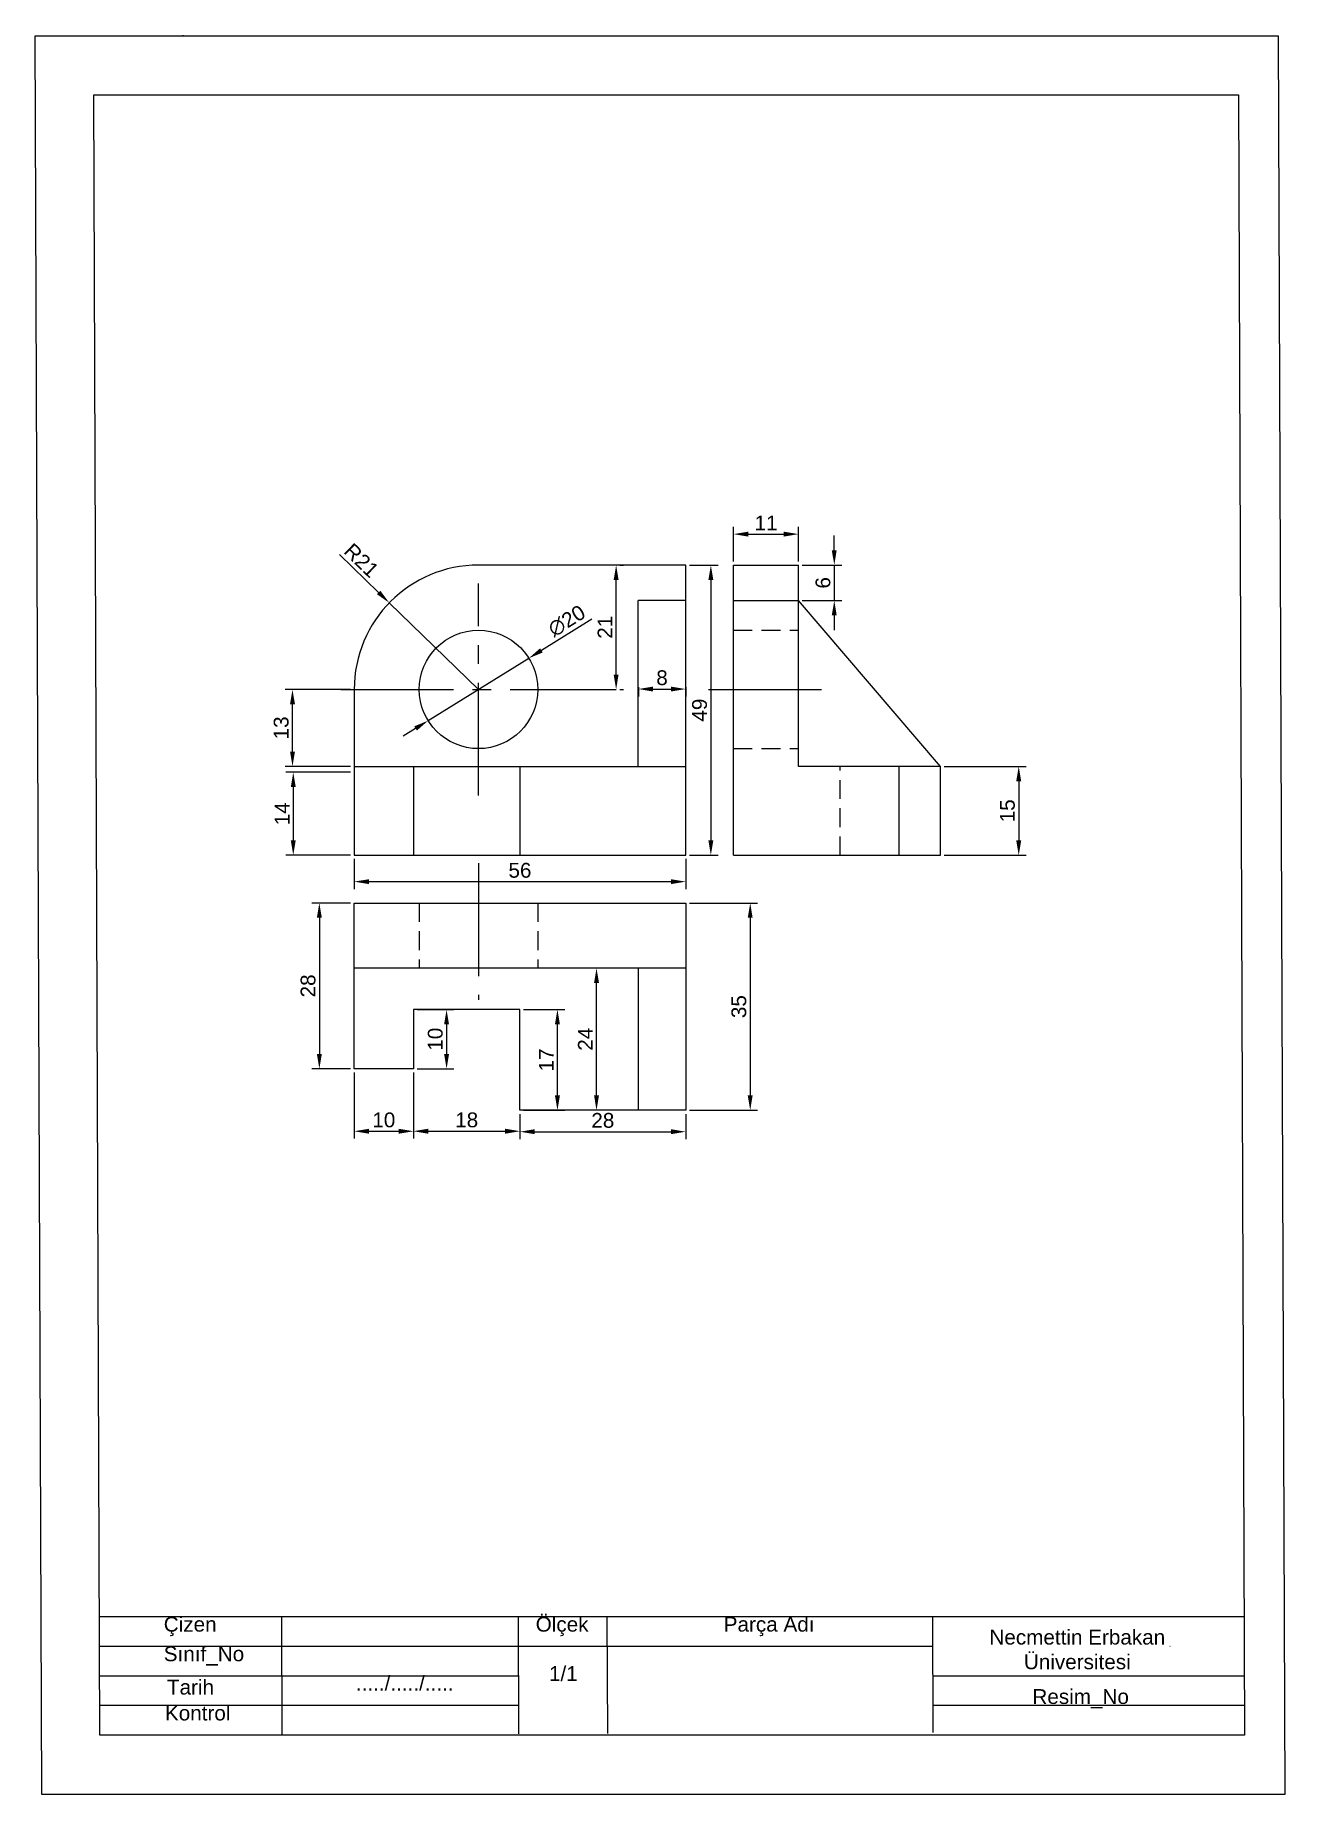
# Model space of a CAD drawing. Header units: millimetres. Extents: x 5569 to 36410, y 3219 to 11973.
# Drawn here: x 8351.8 to 8562.9, y 4704.8 to 5002 of the extents above.
import ezdxf

# ---------------------------------------------------------------- set-up
doc = ezdxf.new("R2010")
doc.units = ezdxf.units.MM
doc.linetypes.add('CENTER2', pattern=[28.575, 19.05, -3.175, 3.175, -3.175])
doc.linetypes.add('HIDDEN2', pattern=[4.7625, 3.175, -1.5875])
doc.layers.add('deafult', color=7, linetype='Continuous', plot=False)
doc.styles.get("Standard").update_dxf_attribs({"font": 'arial.ttf'})
doc.dimstyles.new('ISO-25', dxfattribs={"dimtxt": 2.5, "dimasz": 2.5, "dimexe": 1.25, "dimexo": 0.625, "dimtad": 1, "dimtxsty": 'Standard', "dimcen": 2.5, "dimadec": 0, "dimazin": 0, "dimtfac": 1, "dimtmove": 0, "dimatfit": 3, "dimfxl": 1, "dimarcsym": 0})

# ---------------------------------------------------------------- blocks, each defined once
blk = doc.blocks.new('*D11')
at = {"color": 0, "lineweight": -2, "transparency": 16777216}
for p, q in [((8405.06, 4891.49), (8394.01, 4891.49)), ((8395.26, 4880.99), (8395.26, 4888.99)), ((8405.06, 4878.49), (8394.01, 4878.49))]:
    blk.add_line(p, q, dxfattribs=at)
at = {"color": 0, "transparency": 16777216}
for points in [[(8394.85, 4888.99), (8395.68, 4888.99), (8395.26, 4891.49)], [(8394.85, 4880.99), (8395.68, 4880.99), (8395.26, 4878.49)]]:
    blk.add_solid(points, dxfattribs=at)
at = {"layer": 'Defpoints', "color": 0, "transparency": 16777216}
for p in [(8395.26, 4891.49), (8405.69, 4891.49), (8405.69, 4878.49)]:
    blk.add_point(p, dxfattribs=at)
at = {"color": 0, "transparency": 16777216, "insert": (8393.36, 4884.99), "char_height": 2.5, "attachment_point": 5, "rotation": 90}
blk.add_mtext('13', dxfattribs=at)
blk = doc.blocks.new('*D12')
at = {"color": 0, "lineweight": -2, "transparency": 16777216}
for p, q in [((8405.06, 4877.49), (8394.14, 4877.49)), ((8395.39, 4874.99), (8395.39, 4865.99)), ((8405.06, 4863.49), (8394.14, 4863.49))]:
    blk.add_line(p, q, dxfattribs=at)
at = {"color": 0, "transparency": 16777216}
for points in [[(8394.98, 4874.99), (8395.81, 4874.99), (8395.39, 4877.49)], [(8394.98, 4865.99), (8395.81, 4865.99), (8395.39, 4863.49)]]:
    blk.add_solid(points, dxfattribs=at)
at = {"layer": 'Defpoints', "color": 0, "transparency": 16777216}
for p in [(8405.69, 4877.49), (8395.39, 4863.49), (8405.69, 4863.49)]:
    blk.add_point(p, dxfattribs=at)
at = {"color": 0, "transparency": 16777216, "insert": (8393.51, 4870.49), "char_height": 2.5, "attachment_point": 5, "rotation": 90}
blk.add_mtext('14', dxfattribs=at)
blk = doc.blocks.new('*D13')
at = {"color": 0, "lineweight": -2, "transparency": 16777216}
for p, q in [((8462.31, 4912.49), (8467.19, 4912.49)), ((8465.94, 4909.99), (8465.94, 4865.99)), ((8462.31, 4863.49), (8467.19, 4863.49))]:
    blk.add_line(p, q, dxfattribs=at)
at = {"color": 0, "transparency": 16777216}
for points in [[(8465.53, 4909.99), (8466.36, 4909.99), (8465.94, 4912.49)], [(8465.53, 4865.99), (8466.36, 4865.99), (8465.94, 4863.49)]]:
    blk.add_solid(points, dxfattribs=at)
at = {"layer": 'Defpoints', "color": 0, "transparency": 16777216}
for p in [(8461.69, 4912.49), (8461.69, 4863.49), (8465.94, 4863.49)]:
    blk.add_point(p, dxfattribs=at)
at = {"color": 0, "transparency": 16777216, "insert": (8464.04, 4887.99), "char_height": 2.5, "attachment_point": 5, "rotation": 90}
blk.add_mtext('49', dxfattribs=at)
blk = doc.blocks.new('*D14')
at = {"color": 0, "lineweight": -2, "transparency": 16777216}
for p, q in [((8405.69, 4862.86), (8405.69, 4857.78)), ((8461.69, 4862.86), (8461.69, 4857.78)), ((8408.19, 4859.03), (8459.19, 4859.03))]:
    blk.add_line(p, q, dxfattribs=at)
at = {"color": 0, "transparency": 16777216}
for points in [[(8408.19, 4859.44), (8408.19, 4858.61), (8405.69, 4859.03)], [(8459.19, 4859.44), (8459.19, 4858.61), (8461.69, 4859.03)]]:
    blk.add_solid(points, dxfattribs=at)
at = {"layer": 'Defpoints', "color": 0, "transparency": 16777216}
for p in [(8405.69, 4863.49), (8461.69, 4863.49), (8461.69, 4859.03)]:
    blk.add_point(p, dxfattribs=at)
at = {"color": 0, "transparency": 16777216, "insert": (8433.69, 4860.93), "char_height": 2.5, "attachment_point": 5}
blk.add_mtext('56', dxfattribs=at)
blk = doc.blocks.new('*D15')
at = {"color": 0, "lineweight": -2, "transparency": 16777216}
for p, q in [((8445.85, 4903.37), (8437.31, 4898.08)), ((8418.19, 4886.22), (8435.19, 4896.76)), ((8416.06, 4884.9), (8413.94, 4883.58))]:
    blk.add_line(p, q, dxfattribs=at)
at = {"color": 0, "transparency": 16777216}
for points in [[(8437.09, 4898.43), (8437.53, 4897.72), (8435.19, 4896.76)], [(8415.84, 4885.26), (8416.28, 4884.55), (8418.19, 4886.22)]]:
    blk.add_solid(points, dxfattribs=at)
at = {"layer": 'Defpoints', "color": 0, "transparency": 16777216}
for p in [(8435.19, 4896.76), (8418.19, 4886.22)]:
    blk.add_point(p, dxfattribs=at)
at = {"color": 0, "transparency": 16777216, "insert": (8441.6, 4903.06), "char_height": 2.5, "attachment_point": 5, "rotation": 31.8013}
blk.add_mtext('∅20', dxfattribs=at)
blk = doc.blocks.new('*D16')
at = {"color": 0, "lineweight": -2, "transparency": 16777216}
for p, q in [((8403.19, 4914.29), (8409.82, 4907.86)), ((8426.69, 4891.49), (8411.62, 4906.11))]:
    blk.add_line(p, q, dxfattribs=at)
at = {"color": 0, "transparency": 16777216}
blk.add_solid([(8410.11, 4908.15), (8409.53, 4907.56), (8411.62, 4906.11)], dxfattribs=at)
at = {"layer": 'Defpoints', "color": 0, "transparency": 16777216}
for p in [(8411.62, 4906.11), (8426.69, 4891.49)]:
    blk.add_point(p, dxfattribs=at)
at = {"color": 0, "transparency": 16777216, "insert": (8406.92, 4913.29), "char_height": 2.5, "attachment_point": 5, "rotation": 315.8551}
blk.add_mtext('R21', dxfattribs=at)
blk = doc.blocks.new('*D17')
at = {"color": 0, "lineweight": -2, "transparency": 16777216}
for p, q in [((8453.69, 4891.86), (8453.69, 4890.3)), ((8456.19, 4891.55), (8459.19, 4891.55)), ((8461.69, 4891.86), (8461.69, 4890.3))]:
    blk.add_line(p, q, dxfattribs=at)
at = {"color": 0, "transparency": 16777216}
for points in [[(8456.19, 4891.97), (8456.19, 4891.14), (8453.69, 4891.55)], [(8459.19, 4891.97), (8459.19, 4891.14), (8461.69, 4891.55)]]:
    blk.add_solid(points, dxfattribs=at)
at = {"layer": 'Defpoints', "color": 0, "transparency": 16777216}
for p in [(8453.69, 4892.49), (8461.69, 4892.49), (8461.69, 4891.55)]:
    blk.add_point(p, dxfattribs=at)
at = {"color": 0, "transparency": 16777216, "insert": (8457.69, 4893.45), "char_height": 2.5, "attachment_point": 5}
blk.add_mtext('8', dxfattribs=at)
blk = doc.blocks.new('*D18')
at = {"color": 0, "lineweight": -2, "transparency": 16777216}
for p, q in [((8450.56, 4912.49), (8451.19, 4912.49)), ((8449.94, 4893.99), (8449.94, 4909.99)), ((8450.56, 4891.49), (8451.19, 4891.49))]:
    blk.add_line(p, q, dxfattribs=at)
at = {"color": 0, "transparency": 16777216}
for points in [[(8449.52, 4909.99), (8450.35, 4909.99), (8449.94, 4912.49)], [(8449.52, 4893.99), (8450.35, 4893.99), (8449.94, 4891.49)]]:
    blk.add_solid(points, dxfattribs=at)
at = {"layer": 'Defpoints', "color": 0, "transparency": 16777216}
for p in [(8449.94, 4912.49), (8449.94, 4912.49), (8449.94, 4891.49)]:
    blk.add_point(p, dxfattribs=at)
at = {"color": 0, "transparency": 16777216, "insert": (8448.06, 4901.99), "char_height": 2.5, "attachment_point": 5, "rotation": 90}
blk.add_mtext('21', dxfattribs=at)
blk = doc.blocks.new('*D19')
at = {"color": 0, "lineweight": -2, "transparency": 16777216}
for p, q in [((8469.76, 4913.11), (8469.76, 4918.96)), ((8480.76, 4913.11), (8480.76, 4918.96)), ((8472.26, 4917.71), (8478.26, 4917.71))]:
    blk.add_line(p, q, dxfattribs=at)
at = {"color": 0, "transparency": 16777216}
for points in [[(8472.26, 4918.13), (8472.26, 4917.3), (8469.76, 4917.71)], [(8478.26, 4918.13), (8478.26, 4917.3), (8480.76, 4917.71)]]:
    blk.add_solid(points, dxfattribs=at)
at = {"layer": 'Defpoints', "color": 0, "transparency": 16777216}
for p in [(8480.76, 4917.71), (8469.76, 4912.49), (8480.76, 4912.49)]:
    blk.add_point(p, dxfattribs=at)
at = {"color": 0, "transparency": 16777216, "insert": (8475.26, 4919.59), "char_height": 2.5, "attachment_point": 5}
blk.add_mtext('11', dxfattribs=at)
blk = doc.blocks.new('*D20')
at = {"color": 0, "lineweight": -2, "transparency": 16777216}
for p, q in [((8486.79, 4914.99), (8486.79, 4917.49)), ((8481.38, 4912.49), (8488.04, 4912.49)), ((8486.79, 4912.49), (8486.79, 4906.49)), ((8481.38, 4906.49), (8488.04, 4906.49)), ((8486.79, 4903.99), (8486.79, 4901.49))]:
    blk.add_line(p, q, dxfattribs=at)
at = {"color": 0, "transparency": 16777216}
for points in [[(8486.37, 4914.99), (8487.2, 4914.99), (8486.79, 4912.49)], [(8486.37, 4903.99), (8487.2, 4903.99), (8486.79, 4906.49)]]:
    blk.add_solid(points, dxfattribs=at)
at = {"layer": 'Defpoints', "color": 0, "transparency": 16777216}
for p in [(8480.76, 4912.49), (8480.76, 4906.49), (8486.79, 4906.49)]:
    blk.add_point(p, dxfattribs=at)
at = {"color": 0, "transparency": 16777216, "insert": (8484.89, 4909.49), "char_height": 2.5, "attachment_point": 5, "rotation": 90}
blk.add_mtext('6', dxfattribs=at)
blk = doc.blocks.new('*D21')
at = {"color": 0, "lineweight": -2, "transparency": 16777216}
for p, q in [((8505.38, 4878.49), (8519.2, 4878.49)), ((8517.95, 4875.99), (8517.95, 4865.99)), ((8505.38, 4863.49), (8519.2, 4863.49))]:
    blk.add_line(p, q, dxfattribs=at)
at = {"color": 0, "transparency": 16777216}
for points in [[(8517.53, 4875.99), (8518.37, 4875.99), (8517.95, 4878.49)], [(8517.53, 4865.99), (8518.37, 4865.99), (8517.95, 4863.49)]]:
    blk.add_solid(points, dxfattribs=at)
at = {"layer": 'Defpoints', "color": 0, "transparency": 16777216}
for p in [(8504.76, 4878.49), (8504.76, 4863.49), (8517.95, 4863.49)]:
    blk.add_point(p, dxfattribs=at)
at = {"color": 0, "transparency": 16777216, "insert": (8516.05, 4870.99), "char_height": 2.5, "attachment_point": 5, "rotation": 90}
blk.add_mtext('15', dxfattribs=at)
blk = doc.blocks.new('*D22')
at = {"color": 0, "lineweight": -2, "transparency": 16777216}
for p, q in [((8405.06, 4855.42), (8398.55, 4855.42)), ((8399.8, 4852.92), (8399.8, 4829.92)), ((8405.06, 4827.42), (8398.55, 4827.42))]:
    blk.add_line(p, q, dxfattribs=at)
at = {"color": 0, "transparency": 16777216}
for points in [[(8399.38, 4852.92), (8400.22, 4852.92), (8399.8, 4855.42)], [(8399.38, 4829.92), (8400.22, 4829.92), (8399.8, 4827.42)]]:
    blk.add_solid(points, dxfattribs=at)
at = {"layer": 'Defpoints', "color": 0, "transparency": 16777216}
for p in [(8405.69, 4855.42), (8399.8, 4827.42), (8405.69, 4827.42)]:
    blk.add_point(p, dxfattribs=at)
at = {"color": 0, "transparency": 16777216, "insert": (8397.9, 4841.42), "char_height": 2.5, "attachment_point": 5, "rotation": 90}
blk.add_mtext('28', dxfattribs=at)
blk = doc.blocks.new('*D23')
at = {"color": 0, "lineweight": -2, "transparency": 16777216}
for p, q in [((8405.69, 4826.79), (8405.69, 4815.63)), ((8415.69, 4826.79), (8415.69, 4815.63)), ((8408.19, 4816.88), (8413.19, 4816.88))]:
    blk.add_line(p, q, dxfattribs=at)
at = {"color": 0, "transparency": 16777216}
for points in [[(8408.19, 4817.3), (8408.19, 4816.46), (8405.69, 4816.88)], [(8413.19, 4817.3), (8413.19, 4816.46), (8415.69, 4816.88)]]:
    blk.add_solid(points, dxfattribs=at)
at = {"layer": 'Defpoints', "color": 0, "transparency": 16777216}
for p in [(8405.69, 4827.42), (8415.69, 4827.42), (8415.69, 4816.88)]:
    blk.add_point(p, dxfattribs=at)
at = {"color": 0, "transparency": 16777216, "insert": (8410.69, 4818.78), "char_height": 2.5, "attachment_point": 5}
blk.add_mtext('10', dxfattribs=at)
blk = doc.blocks.new('*D24')
at = {"color": 0, "lineweight": -2, "transparency": 16777216}
for p, q in [((8416.31, 4837.42), (8422.54, 4837.42)), ((8421.29, 4834.92), (8421.29, 4829.92)), ((8416.31, 4827.42), (8422.54, 4827.42))]:
    blk.add_line(p, q, dxfattribs=at)
at = {"color": 0, "transparency": 16777216}
for points in [[(8420.88, 4834.92), (8421.71, 4834.92), (8421.29, 4837.42)], [(8420.88, 4829.92), (8421.71, 4829.92), (8421.29, 4827.42)]]:
    blk.add_solid(points, dxfattribs=at)
at = {"layer": 'Defpoints', "color": 0, "transparency": 16777216}
for p in [(8415.69, 4837.42), (8415.69, 4827.42), (8421.29, 4827.42)]:
    blk.add_point(p, dxfattribs=at)
at = {"color": 0, "transparency": 16777216, "insert": (8419.39, 4832.42), "char_height": 2.5, "attachment_point": 5, "rotation": 90}
blk.add_mtext('10', dxfattribs=at)
blk = doc.blocks.new('*D25')
at = {"color": 0, "lineweight": -2, "transparency": 16777216}
for p, q in [((8415.69, 4826.79), (8415.69, 4815.63)), ((8433.69, 4819.79), (8433.69, 4815.63)), ((8418.19, 4816.88), (8431.19, 4816.88))]:
    blk.add_line(p, q, dxfattribs=at)
at = {"color": 0, "transparency": 16777216}
for points in [[(8418.19, 4817.3), (8418.19, 4816.46), (8415.69, 4816.88)], [(8431.19, 4817.3), (8431.19, 4816.46), (8433.69, 4816.88)]]:
    blk.add_solid(points, dxfattribs=at)
at = {"layer": 'Defpoints', "color": 0, "transparency": 16777216}
for p in [(8415.69, 4827.42), (8433.69, 4820.42), (8433.69, 4816.88)]:
    blk.add_point(p, dxfattribs=at)
at = {"color": 0, "transparency": 16777216, "insert": (8424.69, 4818.78), "char_height": 2.5, "attachment_point": 5}
blk.add_mtext('18', dxfattribs=at)
blk = doc.blocks.new('*D26')
at = {"color": 0, "lineweight": -2, "transparency": 16777216}
for p, q in [((8433.69, 4819.79), (8433.69, 4815.55)), ((8461.69, 4819.79), (8461.69, 4815.55)), ((8436.19, 4816.8), (8459.19, 4816.8))]:
    blk.add_line(p, q, dxfattribs=at)
at = {"color": 0, "transparency": 16777216}
for points in [[(8436.19, 4817.22), (8436.19, 4816.38), (8433.69, 4816.8)], [(8459.19, 4817.22), (8459.19, 4816.38), (8461.69, 4816.8)]]:
    blk.add_solid(points, dxfattribs=at)
at = {"layer": 'Defpoints', "color": 0, "transparency": 16777216}
for p in [(8433.69, 4820.42), (8461.69, 4820.42), (8461.69, 4816.8)]:
    blk.add_point(p, dxfattribs=at)
at = {"color": 0, "transparency": 16777216, "insert": (8447.69, 4818.7), "char_height": 2.5, "attachment_point": 5}
blk.add_mtext('28', dxfattribs=at)
blk = doc.blocks.new('*D27')
at = {"color": 0, "lineweight": -2, "transparency": 16777216}
for p, q in [((8434.31, 4837.42), (8441.27, 4837.42)), ((8440.02, 4822.92), (8440.02, 4834.92)), ((8434.31, 4820.42), (8441.27, 4820.42))]:
    blk.add_line(p, q, dxfattribs=at)
at = {"color": 0, "transparency": 16777216}
for points in [[(8439.6, 4834.92), (8440.44, 4834.92), (8440.02, 4837.42)], [(8439.6, 4822.92), (8440.44, 4822.92), (8440.02, 4820.42)]]:
    blk.add_solid(points, dxfattribs=at)
at = {"layer": 'Defpoints', "color": 0, "transparency": 16777216}
for p in [(8433.69, 4837.42), (8440.02, 4837.42), (8433.69, 4820.42)]:
    blk.add_point(p, dxfattribs=at)
at = {"color": 0, "transparency": 16777216, "insert": (8438.14, 4828.92), "char_height": 2.5, "attachment_point": 5, "rotation": 90}
blk.add_mtext('17', dxfattribs=at)
blk = doc.blocks.new('*D28')
at = {"color": 0, "lineweight": -2, "transparency": 16777216}
for p, q in [((8453.06, 4844.42), (8445.37, 4844.42)), ((8446.62, 4822.92), (8446.62, 4841.92)), ((8453.06, 4820.42), (8445.37, 4820.42))]:
    blk.add_line(p, q, dxfattribs=at)
at = {"color": 0, "transparency": 16777216}
for points in [[(8446.21, 4841.92), (8447.04, 4841.92), (8446.62, 4844.42)], [(8446.21, 4822.92), (8447.04, 4822.92), (8446.62, 4820.42)]]:
    blk.add_solid(points, dxfattribs=at)
at = {"layer": 'Defpoints', "color": 0, "transparency": 16777216}
for p in [(8446.62, 4844.42), (8453.69, 4844.42), (8453.69, 4820.42)]:
    blk.add_point(p, dxfattribs=at)
at = {"color": 0, "transparency": 16777216, "insert": (8444.74, 4832.42), "char_height": 2.5, "attachment_point": 5, "rotation": 90}
blk.add_mtext('24', dxfattribs=at)
blk = doc.blocks.new('*D29')
at = {"color": 0, "lineweight": -2, "transparency": 16777216}
for p, q in [((8462.31, 4855.42), (8473.84, 4855.42)), ((8472.59, 4852.92), (8472.59, 4822.92)), ((8462.31, 4820.42), (8473.84, 4820.42))]:
    blk.add_line(p, q, dxfattribs=at)
at = {"color": 0, "transparency": 16777216}
for points in [[(8472.17, 4852.92), (8473, 4852.92), (8472.59, 4855.42)], [(8472.17, 4822.92), (8473, 4822.92), (8472.59, 4820.42)]]:
    blk.add_solid(points, dxfattribs=at)
at = {"layer": 'Defpoints', "color": 0, "transparency": 16777216}
for p in [(8461.69, 4855.42), (8461.69, 4820.42), (8472.59, 4820.42)]:
    blk.add_point(p, dxfattribs=at)
at = {"color": 0, "transparency": 16777216, "insert": (8470.68, 4837.92), "char_height": 2.5, "attachment_point": 5, "rotation": 90}
blk.add_mtext('35', dxfattribs=at)

msp = doc.modelspace()

# ---------------------------------------------------------------- linework, layer by layer
for p, q in [((8376.793, 5001.876), (8376.793, 5001.97)), ((8351.793, 4991.876), (8351.83, 4991.876)), ((8361.701, 4991.876), (8555.073, 4991.876)), ((8362.739, 4714.878), (8361.701, 4991.876)), ((8555.073, 4991.876), (8556.111, 4714.878)), ((8461.688, 4912.488), (8426.688, 4912.488)), ((8461.688, 4863.488), (8461.688, 4912.488)), ((8469.758, 4863.488), (8469.758, 4912.488)), ((8469.758, 4912.488), (8480.758, 4912.488)), ((8480.758, 4878.488), (8480.758, 4912.488)), ((8453.688, 4878.488), (8453.688, 4906.488)), ((8461.688, 4906.488), (8453.688, 4906.488)), ((8469.758, 4906.488), (8480.758, 4906.488)), ((8504.758, 4878.488), (8480.758, 4906.488)), ((8405.688, 4891.488), (8405.688, 4863.488)), ((8426.688, 4891.488), (8426.688, 4891.488)), ((8405.688, 4878.488), (8461.688, 4878.488)), ((8415.688, 4878.488), (8415.688, 4863.488)), ((8433.688, 4878.488), (8433.688, 4863.488)), ((8504.758, 4878.488), (8480.758, 4878.488)), ((8497.758, 4863.488), (8497.758, 4878.488)), ((8504.758, 4863.488), (8504.758, 4878.488)), ((8405.688, 4863.488), (8461.688, 4863.488)), ((8469.758, 4863.488), (8504.758, 4863.488)), ((8405.688, 4855.419), (8461.688, 4855.419)), ((8405.688, 4827.419), (8405.688, 4855.419)), ((8461.688, 4855.419), (8461.688, 4820.419)), ((8461.688, 4844.419), (8405.688, 4844.419)), ((8453.688, 4844.419), (8453.688, 4820.419)), ((8433.688, 4837.419), (8415.688, 4837.419)), ((8415.688, 4837.419), (8415.688, 4827.419)), ((8433.688, 4820.419), (8433.688, 4837.419)), ((8415.688, 4827.419), (8405.688, 4827.419)), ((8461.688, 4820.419), (8433.688, 4820.419)), ((8556.111, 4734.878), (8362.739, 4734.878)), ((8393.513, 4714.953), (8393.439, 4734.878)), ((8433.513, 4715.103), (8433.439, 4734.878)), ((8448.513, 4715.159), (8448.439, 4734.878)), ((8503.513, 4715.365), (8503.44, 4734.878)), ((8503.458, 4729.878), (8362.683, 4729.878)), ((8543.513, 4729.878), (8543.457, 4729.878)), ((8433.495, 4724.878), (8362.72, 4724.878)), ((8556.073, 4724.878), (8503.477, 4724.878)), ((8433.495, 4719.878), (8362.72, 4719.878)), ((8543.513, 4719.878), (8503.496, 4719.878)), ((8556.092, 4719.878), (8503.496, 4719.878)), ((8556.111, 4714.878), (8362.739, 4714.878)), ((8547.905, 4704.878), (8547.905, 4704.822))]:
    msp.add_line(p, q)
at = {"color": 3, "linetype": 'CENTER2'}
for p, q in [((8426.688, 4873.577), (8426.688, 4909.4)), ((8403.439, 4891.488), (8449.936, 4891.488)), ((8465.556, 4891.488), (8486.731, 4891.488)), ((8426.688, 4862.137), (8426.688, 4839.069))]:
    msp.add_line(p, q, dxfattribs=at)
at = {"color": 2, "linetype": 'HIDDEN2'}
for p, q in [((8469.758, 4901.488), (8480.758, 4901.488)), ((8469.758, 4881.488), (8480.758, 4881.488)), ((8487.758, 4863.488), (8487.758, 4878.488)), ((8416.688, 4855.419), (8416.688, 4844.419)), ((8436.688, 4855.419), (8436.688, 4844.419))]:
    msp.add_line(p, q, dxfattribs=at)
msp.add_circle((8426.688, 4891.488), 10)
msp.add_arc((8426.688, 4891.488), 21, 90, 180)
at = {"layer": 'deafult'}
for p, q in [((8351.793, 5001.876), (8561.793, 5001.876)), ((8352.905, 4704.878), (8351.793, 5001.876)), ((8561.793, 5001.876), (8562.905, 4704.878)), ((8351.793, 4991.876), (8351.83, 4991.876)), ((8562.905, 4714.878), (8562.868, 4714.878)), ((8562.905, 4714.878), (8562.868, 4714.878)), ((8562.905, 4704.878), (8352.905, 4704.878))]:
    msp.add_line(p, q, dxfattribs=at)

# ---------------------------------------------------------------- texts
at = {"linetype": 'HIDDEN2', "char_height": 2.5, "attachment_point": 1}
for s, width, heights, insert in [('Çizen', 19.92523, [0], (8373.514, 4734.878)), ('Ölçek', 15.03704, [0], (8436.349, 4734.878)), ('\\pxqc;Parça Adı', 54.68837, [5.233], (8448.439, 4734.878)), ('\\pxqc;Necmettin Erbakan Üniversitesi', 40.07372, [0], (8507.81, 4732.696)), ('...../...../.....', 40.01915, [0], (8405.978, 4724.916)), ('1/1', 12.43859, [0], (8438.597, 4726.546)), ('Resim_No', 39.17638, [0], (8520.265, 4722.663))]:
    msp.add_mtext_dynamic_manual_height_columns(s, width=width, gutter_width=12.5, heights=heights, dxfattribs=dict(at, insert=insert))
at = {"char_height": 2.5, "attachment_point": 1}
for s, width, insert in [('Sınıf_No', 19.96254, (8373.514, 4729.878)), ('Tarih', 19.99986, (8374.052, 4724.25)), ('Kontrol', 19.99986, (8373.714, 4719.878))]:
    msp.add_mtext_dynamic_manual_height_columns(s, width=width, gutter_width=12.5, heights=[0], dxfattribs=dict(at, insert=insert))

# ---------------------------------------------------------------- dimensions: what is measured, and where the dimension line sits
at = {"color": 4}
for base, p1, p2, picture, middle in [((8480.758, 4917.713), (8469.758, 4912.488), (8480.758, 4912.488), '*D19', (8475.258, 4919.593)), ((8461.688, 4891.552), (8453.688, 4892.488), (8461.688, 4892.488), '*D17', (8457.688, 4893.453)), ((8461.688, 4859.028), (8405.688, 4863.488), (8461.688, 4863.488), '*D14', (8433.688, 4860.929)), ((8415.688, 4816.881), (8405.688, 4827.419), (8415.688, 4827.419), '*D23', (8410.688, 4818.782)), ((8433.688, 4816.881), (8415.688, 4827.419), (8433.688, 4820.419), '*D25', (8424.688, 4818.782)), ((8461.688, 4816.801), (8433.688, 4820.419), (8461.688, 4820.419), '*D26', (8447.688, 4818.702))]:
    dim = msp.add_linear_dim(base=base, p1=p1, p2=p2, dimstyle='ISO-25', dxfattribs=at)
    dim.commit()
    dim.dimension.update_dxf_attribs({"geometry": picture, "text_midpoint": middle})
dim = msp.add_radius_dim(center=(8426.688, 4891.488), mpoint=(8411.618, 4906.114), dimstyle='ISO-25', dxfattribs=at)
dim.commit()
dim.dimension.update_dxf_attribs({"geometry": '*D16', "text_midpoint": (8406.921, 4913.293)})
for base, p1, p2, picture, middle in [((8486.787, 4906.488), (8480.758, 4912.488), (8480.758, 4906.488), '*D20', (8484.885, 4909.488)), ((8449.936, 4912.488), (8449.936, 4891.488), (8449.936, 4912.488), '*D18', (8448.056, 4901.988)), ((8465.944, 4863.488), (8461.688, 4912.488), (8461.688, 4863.488), '*D13', (8464.043, 4887.988)), ((8517.95, 4863.488), (8504.758, 4878.488), (8504.758, 4863.488), '*D21', (8516.048, 4870.988)), ((8399.799, 4827.419), (8405.688, 4855.419), (8405.688, 4827.419), '*D22', (8397.898, 4841.419)), ((8472.586, 4820.419), (8461.688, 4855.419), (8461.688, 4820.419), '*D29', (8470.683, 4837.919)), ((8446.623, 4844.419), (8453.688, 4820.419), (8453.688, 4844.419), '*D28', (8444.742, 4832.419)), ((8421.292, 4827.419), (8415.688, 4837.419), (8415.688, 4827.419), '*D24', (8419.39, 4832.419)), ((8440.019, 4837.419), (8433.688, 4820.419), (8433.688, 4837.419), '*D27', (8438.139, 4828.919))]:
    dim = msp.add_linear_dim(base=base, p1=p1, p2=p2, angle=90, dimstyle='ISO-25', dxfattribs=at)
    dim.commit()
    dim.dimension.update_dxf_attribs({"geometry": picture, "text_midpoint": middle})
dim = msp.add_diameter_dim_2p(p1=(8418.189, 4886.219), p2=(8435.186, 4896.758), dimstyle='ISO-25', dxfattribs=at)
dim.commit()
dim.dimension.update_dxf_attribs({"geometry": '*D15', "text_midpoint": (8441.602, 4903.056)})
for base, p1, p2, picture, middle, dimtype in [((8395.263, 4891.488), (8405.688, 4878.488), (8405.688, 4891.488), '*D11', (8395.263, 4884.988), 161), ((8395.393, 4863.488), (8405.688, 4877.488), (8405.688, 4863.488), '*D12', (8395.393, 4870.488), 160)]:
    dim = msp.add_linear_dim(base=base, p1=p1, p2=p2, angle=90, dimstyle='ISO-25', dxfattribs=at)
    dim.commit()
    dim.dimension.update_dxf_attribs({"geometry": picture, "text_midpoint": middle, "dimtype": dimtype})

doc.saveas('drawing.dxf')
